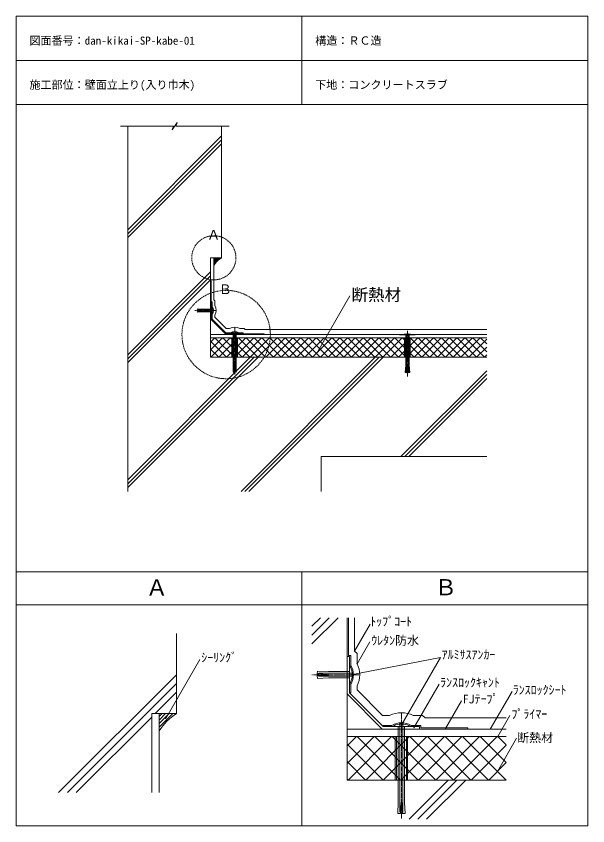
# Model space of a CAD drawing. Units: millimetres, scale not verified. Extents: x -517 to 518, y -673 to 792.
import ezdxf
from ezdxf.enums import TextEntityAlignment as Align

# ---------------------------------------------------------------- set-up
doc = ezdxf.new("R2010")
doc.units = ezdxf.units.MM
doc.header["$PDMODE"] = 32
doc.header["$PDSIZE"] = 0.8
for name, pattern in [('CHAIN2', [12, 9, -1, 1, -1]), ('DASHED1', [1.8, 1.2, -0.6]), ('DASHED2', [3, 2, -1])]:
    doc.linetypes.add(name, pattern=pattern)
doc.layers.add('0-0', color=1, linetype='Continuous', lineweight=13)
doc.styles.add('ＭＳ ゴシック', font='')
doc.styles.get('ＭＳ ゴシック').set_extended_font_data('MS Gothic')

msp = doc.modelspace()

# ---------------------------------------------------------------- linework, layer by layer
at = {"layer": '0-0', "color": 7}
for p, q in [((-516.864, 792.357), (-516.864, -673.469)), ((-516.864, 792.357), (517.853, 792.357)), ((0.494, 792.357), (0.494, 632.357)), ((517.853, 792.357), (517.853, -673.469)), ((-516.864, 712.357), (517.853, 712.357)), ((-516.864, 632.357), (517.853, 632.357)), ((-328.223, 593.433), (-232.368, 593.433)), ((-315.075, 593.433), (-315.075, -68.008)), ((-225.576, 599.986), (-234.753, 586.879)), ((-234.753, 586.879), (-232.368, 593.433)), ((-225.576, 599.986), (-227.961, 593.433)), ((-227.961, 593.433), (-131.565, 593.433)), ((-145.075, 354.992), (-145.075, 593.433)), ((-315.075, 405.541), (-145.075, 575.541)), ((-315.075, 398.47), (-145.075, 568.47)), ((-315.075, 391.399), (-145.075, 561.399)), ((-145.075, 354.992), (-165.075, 354.992)), ((-165.075, 174.992), (-165.075, 354.992)), ((-315.075, 179.267), (-165.075, 329.267)), ((-315.075, 172.196), (-165.075, 322.196)), ((-315.075, 165.125), (-165.075, 315.125)), ((27.173, 182.492), (86.931, 285.996)), ((-164.075, 275.277), (-162.075, 275.277)), ((-162.075, 267.44), (-162.075, 275.277)), ((-162.075, 245.105), (-162.075, 251.941)), ((-163.075, 245.105), (-162.075, 245.105)), ((-135.962, 217.992), (-135.962, 218.992)), ((-135.962, 218.992), (-129.126, 218.992)), ((-113.626, 218.992), (-105.79, 218.992)), ((-105.79, 216.992), (-105.79, 218.992)), ((-105.79, 216.992), (-67.962, 216.992)), ((-67.962, 216.992), (-67.962, 215.992)), ((-315.075, -47.007), (-93.075, 174.992)), ((-315.075, -54.078), (-86.004, 174.992)), ((-315.075, -61.149), (-78.933, 174.992)), ((-165.075, 174.992), (334.925, 174.992)), ((-109.801, -68.008), (133.199, 174.992)), ((-102.73, -68.008), (140.27, 174.992)), ((-95.659, -68.008), (147.341, 174.992)), ((179.473, -5.008), (334.925, 150.445)), ((186.544, -5.008), (334.925, 143.374)), ((193.615, -5.008), (334.925, 136.302)), ((34.925, -5.008), (34.925, -68.008)), ((34.925, -5.008), (334.925, -5.008)), ((-516.864, -213.469), (517.853, -213.469)), ((0.494, -213.469), (0.494, -673.469)), ((-516.864, -273.469), (517.853, -273.469)), ((18.483, -312.224), (33.948, -296.759)), ((18.483, -328.134), (49.858, -296.759)), ((18.483, -344.044), (65.768, -296.759)), ((82.129, -590.587), (82.129, -296.759)), ((84.379, -364.947), (84.379, -296.759)), ((95.629, -357.072), (123.788, -308.298)), ((-226.48, -470.26), (-226.48, -325.344)), ((100.129, -379.957), (123.024, -340.301)), ((84.379, -364.947), (88.879, -364.947)), ((88.879, -382.578), (88.879, -364.947)), ((-246.202, -479.013), (-184.639, -372.382)), ((89.171, -399.983), (251.103, -368.913)), ((180.281, -491.582), (251.103, -368.913)), ((-439.994, -613.406), (-226.48, -399.891)), ((-424.085, -613.406), (-226.48, -415.801)), ((88.879, -432.833), (88.879, -417.452)), ((203.162, -495.795), (248.685, -416.947)), ((-265.029, -470.26), (-226.48, -431.711)), ((86.629, -432.833), (88.879, -432.833)), ((341.37, -498.337), (380.738, -430.148)), ((260.291, -497.3), (289.205, -447.22)), ((-408.175, -613.406), (-271.48, -476.711)), ((-226.48, -470.26), (-271.48, -470.26)), ((-271.48, -613.406), (-271.48, -470.26)), ((354.87, -511.837), (376.935, -473.619)), ((147.632, -493.837), (147.632, -491.587)), ((147.632, -491.587), (163.013, -491.587)), ((197.887, -491.587), (215.518, -491.587)), ((215.518, -496.087), (215.518, -491.587)), ((215.518, -496.087), (300.632, -496.087)), ((300.632, -496.087), (300.632, -498.337)), ((354.246, -574.852), (388.835, -514.942)), ((82.129, -590.587), (369.98, -590.587)), ((194.204, -661.53), (265.147, -590.587)), ((210.114, -661.53), (281.057, -590.587)), ((226.024, -661.53), (296.967, -590.587)), ((-516.864, -673.469), (517.853, -673.469))]:
    msp.add_line(p, q, dxfattribs=at)
at = {"layer": '0-0', "color": 2}
for p, q in [((-159.075, 344.153), (-148.235, 354.992)), ((-159.075, 346.982), (-151.064, 354.992)), ((-159.075, 349.81), (-153.892, 354.992)), ((-159.075, 352.638), (-156.721, 354.992)), ((-145.986, 354.413), (-145.407, 354.992)), ((-159.075, 341.325), (-158.496, 341.904)), ((-257.98, -494.648), (-233.592, -470.26)), ((-257.98, -488.284), (-239.956, -470.26)), ((-257.98, -481.92), (-246.32, -470.26)), ((-257.98, -475.556), (-252.684, -470.26)), ((-228.531, -471.562), (-227.228, -470.26)), ((-257.98, -501.012), (-256.678, -499.709))]:
    msp.add_line(p, q, dxfattribs=at)
at = {"layer": '0-0', "color": 4}
for p, q in [((-159.075, 354.992), (-159.075, 278.777)), ((-157.075, 247.59), (-157.075, 250.776)), ((-111.819, 226.992), (-104.29, 226.992)), ((95.629, -296.759), (95.629, -357.072)), ((100.129, -427.241), (100.129, -420.073)), ((-257.98, -470.26), (-257.98, -613.406)), ((201.954, -473.587), (218.893, -473.587)), ((218.893, -473.587), (223.393, -478.087)), ((223.393, -478.087), (369.98, -478.087))]:
    msp.add_line(p, q, dxfattribs=at)
at = {"layer": '0-0', "color": 134}
for p, q in [((-165.075, 274.277), (-165.075, 244.277)), ((-163.075, 245.105), (-135.962, 217.992)), ((-135.962, 217.992), (-106.79, 217.992)), ((82.129, -367.197), (82.129, -434.697)), ((86.629, -432.833), (147.632, -493.837)), ((147.632, -493.837), (213.268, -493.837))]:
    msp.add_line(p, q, dxfattribs=at)
at = {"layer": '0-0'}
for p, q in [((-163.075, 262.191), (-163.075, 267.191)), ((-189.075, 259.691), (-188.389, 260.376)), ((-189.075, 259.691), (-188.389, 259.005)), ((-189.037, 260.41), (-188.919, 262.654)), ((-180.075, 259.941), (-189.037, 260.41)), ((-180.075, 259.441), (-189.037, 258.971)), ((-188.919, 256.727), (-189.037, 258.971)), ((-180.075, 262.191), (-188.919, 262.654)), ((-180.075, 257.191), (-188.919, 256.727)), ((-180.075, 262.191), (-163.075, 262.191)), ((-180.075, 259.441), (-180.075, 259.941)), ((-180.075, 257.191), (-163.075, 257.191)), ((-163.075, 257.191), (-163.075, 252.191)), ((-161.075, 261.516), (-161.075, 257.866)), ((-123.201, 219.992), (-119.551, 219.992)), ((-113.876, 217.992), (-128.876, 217.992)), ((-125.376, 174.992), (-125.376, 209.992)), ((-123.876, 217.965), (-123.876, 217.992)), ((-123.876, 156.992), (-123.876, 217.992)), ((-118.876, 156.992), (-118.876, 217.992)), ((-117.376, 209.992), (-117.376, 174.992)), ((206.199, 216.242), (176.199, 216.242)), ((176.199, 216.242), (176.199, 215.992)), ((176.199, 215.992), (206.199, 215.992)), ((177.199, 215.992), (177.449, 215.742)), ((188.199, 214.598), (187.054, 215.742)), ((187.199, 174.992), (187.199, 209.992)), ((188.199, 184.598), (188.199, 214.598)), ((194.199, 214.598), (188.199, 214.598)), ((194.199, 214.598), (195.344, 215.742)), ((194.199, 214.598), (194.199, 160.731)), ((195.199, 209.992), (195.199, 174.992)), ((197.199, 216.242), (196.949, 216.492)), ((206.199, 216.242), (206.199, 215.992)), ((-123.876, 156.992), (-124.34, 148.148)), ((-122.096, 148.03), (-124.34, 148.148)), ((-121.626, 156.992), (-122.096, 148.03)), ((-121.376, 147.992), (-122.062, 148.678)), ((-121.126, 156.992), (-121.626, 156.992)), ((-121.376, 147.992), (-120.69, 148.678)), ((-121.126, 156.992), (-120.656, 148.03)), ((-118.412, 148.148), (-120.656, 148.03)), ((-118.876, 156.992), (-118.412, 148.148)), ((189.99, 146.784), (187.002, 147.046)), ((190.096, 147.992), (187.107, 148.254)), ((190.227, 149.492), (187.239, 149.754)), ((190.358, 150.992), (187.37, 151.254)), ((190.49, 152.492), (187.501, 152.754)), ((190.621, 153.992), (187.632, 154.254)), ((190.752, 155.492), (187.764, 155.754)), ((190.883, 156.992), (187.895, 157.254)), ((191.015, 158.492), (188.026, 158.754)), ((191.199, 146.492), (189.699, 149.09)), ((190.949, 157.742), (189.99, 146.784)), ((191.449, 157.742), (190.949, 157.742)), ((191.383, 158.492), (191.015, 158.492)), ((191.199, 146.492), (192.699, 149.09)), ((191.383, 158.492), (194.372, 158.754)), ((191.449, 157.742), (192.408, 146.784)), ((191.515, 156.992), (194.503, 157.254)), ((191.646, 155.492), (194.634, 155.754)), ((191.777, 153.992), (194.766, 154.254)), ((191.908, 152.492), (194.897, 152.754)), ((192.039, 150.992), (195.028, 151.254)), ((192.171, 149.492), (195.159, 149.754)), ((192.302, 147.992), (195.291, 148.254)), ((192.408, 146.784), (195.396, 147.046)), ((194.199, 160.731), (195.396, 147.046)), ((28.213, -398.396), (28.478, -393.347)), ((48.379, -394.39), (28.478, -393.347)), ((48.379, -394.39), (86.629, -394.39)), ((86.629, -394.39), (86.629, -383.14)), ((28.129, -400.015), (29.671, -398.472)), ((28.129, -400.015), (29.671, -401.558)), ((48.379, -399.453), (28.213, -398.396)), ((48.379, -400.578), (28.213, -401.634)), ((28.478, -406.683), (28.213, -401.634)), ((48.379, -405.64), (28.478, -406.683)), ((48.379, -400.578), (48.379, -399.453)), ((48.379, -405.64), (86.629, -405.64)), ((86.629, -405.64), (86.629, -416.89)), ((91.129, -395.909), (91.129, -404.121)), ((197.325, -493.837), (163.575, -493.837)), ((174.825, -493.898), (174.825, -493.837)), ((174.825, -631.087), (174.825, -493.837)), ((176.344, -489.337), (184.556, -489.337)), ((186.075, -631.087), (186.075, -493.837)), ((171.45, -590.587), (171.45, -511.837)), ((189.45, -511.837), (189.45, -590.587)), ((174.825, -631.087), (173.782, -650.987)), ((179.888, -631.087), (178.831, -651.252)), ((181.013, -631.087), (179.888, -631.087)), ((181.013, -631.087), (182.069, -651.252)), ((186.075, -631.087), (187.118, -650.987)), ((178.831, -651.252), (173.782, -650.987)), ((180.45, -651.337), (178.907, -649.794)), ((180.45, -651.337), (181.993, -649.794)), ((187.118, -650.987), (182.069, -651.252))]:
    msp.add_line(p, q, dxfattribs=at)
at = {"layer": '0-0', "linetype": 'CHAIN2'}
for p, q in [((-155.584, 259.691), (-193.361, 259.691)), ((-121.376, 228.547), (-121.376, 143.462)), ((191.199, 222.407), (191.199, 140.067)), ((103.482, -400.015), (18.483, -400.015)), ((180.45, -470.088), (180.45, -661.53))]:
    msp.add_line(p, q, dxfattribs=at)
at = {"layer": '0-0', "linetype": 'DASHED1'}
for p, q in [((-188.389, 260.376), (-187.825, 260.941)), ((-188.389, 259.005), (-187.825, 258.441)), ((-161.075, 260.941), (-187.825, 260.941)), ((-161.075, 258.441), (-187.825, 258.441)), ((-122.626, 219.992), (-122.626, 149.242)), ((-120.126, 219.992), (-120.126, 149.242)), ((189.699, 216.492), (189.699, 149.09)), ((192.699, 216.492), (192.699, 149.09)), ((-122.062, 148.678), (-122.626, 149.242)), ((-120.69, 148.678), (-120.126, 149.242)), ((29.671, -398.472), (30.941, -397.203)), ((29.671, -401.558), (30.941, -402.828)), ((91.129, -397.203), (30.941, -397.203)), ((91.129, -402.828), (30.941, -402.828)), ((177.638, -489.337), (177.638, -648.524)), ((183.263, -489.337), (183.263, -648.524)), ((178.907, -649.794), (177.638, -648.524)), ((181.993, -649.794), (183.263, -648.524))]:
    msp.add_line(p, q, dxfattribs=at)
at = {"layer": '0-0', "color": 3}
for p, q in [((-165.075, 215.992), (334.925, 215.992)), ((82.129, -498.337), (369.98, -498.337))]:
    msp.add_line(p, q, dxfattribs=at)
at = {"layer": '0-0', "color": 6}
for p, q in [((-165.075, 202.466), (-157.548, 209.992)), ((-165.075, 188.323), (-143.406, 209.992)), ((-165.075, 209.992), (-165.075, 174.992)), ((334.925, 209.992), (-165.075, 209.992)), ((-164.264, 174.992), (-129.264, 209.992)), ((-156.993, 209.992), (-121.993, 174.992)), ((-150.121, 174.992), (-115.121, 209.992)), ((-142.851, 209.992), (-107.851, 174.992)), ((-135.979, 174.992), (-100.979, 209.992)), ((-128.709, 209.992), (-93.709, 174.992)), ((-121.837, 174.992), (-86.837, 209.992)), ((-114.567, 209.992), (-79.567, 174.992)), ((-107.695, 174.992), (-72.695, 209.992)), ((-100.425, 209.992), (-65.425, 174.992)), ((-93.553, 174.992), (-58.553, 209.992)), ((-86.283, 209.992), (-51.283, 174.992)), ((-79.411, 174.992), (-44.411, 209.992)), ((-72.14, 209.992), (-37.14, 174.992)), ((-65.269, 174.992), (-30.269, 209.992)), ((-57.998, 209.992), (-22.998, 174.992)), ((-51.126, 174.992), (-16.126, 209.992)), ((-43.856, 209.992), (-8.856, 174.992)), ((-36.984, 174.992), (-1.984, 209.992)), ((-29.714, 209.992), (5.286, 174.992)), ((-22.842, 174.992), (12.158, 209.992)), ((-15.572, 209.992), (19.428, 174.992)), ((-8.7, 174.992), (26.3, 209.992)), ((-1.43, 209.992), (33.57, 174.992)), ((5.442, 174.992), (40.442, 209.992)), ((12.712, 209.992), (47.712, 174.992)), ((19.584, 174.992), (54.584, 209.992)), ((26.854, 209.992), (61.854, 174.992)), ((33.726, 174.992), (68.726, 209.992)), ((40.997, 209.992), (75.997, 174.992)), ((47.868, 174.992), (82.868, 209.992)), ((55.139, 209.992), (90.139, 174.992)), ((62.011, 174.992), (97.011, 209.992)), ((69.281, 209.992), (104.281, 174.992)), ((76.153, 174.992), (111.153, 209.992)), ((83.423, 209.992), (118.423, 174.992)), ((90.295, 174.992), (125.295, 209.992)), ((97.565, 209.992), (132.565, 174.992)), ((104.437, 174.992), (139.437, 209.992)), ((111.707, 209.992), (146.707, 174.992)), ((118.579, 174.992), (153.579, 209.992)), ((125.849, 209.992), (160.849, 174.992)), ((132.721, 174.992), (167.721, 209.992)), ((139.992, 209.992), (174.992, 174.992)), ((146.863, 174.992), (181.863, 209.992)), ((154.134, 209.992), (189.134, 174.992)), ((161.006, 174.992), (196.006, 209.992)), ((168.276, 209.992), (203.276, 174.992)), ((175.148, 174.992), (210.148, 209.992)), ((182.418, 209.992), (217.418, 174.992)), ((189.29, 174.992), (224.29, 209.992)), ((196.56, 209.992), (231.56, 174.992)), ((203.432, 174.992), (238.432, 209.992)), ((210.702, 209.992), (245.702, 174.992)), ((217.574, 174.992), (252.574, 209.992)), ((224.844, 209.992), (259.844, 174.992)), ((231.716, 174.992), (266.716, 209.992)), ((238.987, 209.992), (273.987, 174.992)), ((245.858, 174.992), (280.858, 209.992)), ((253.129, 209.992), (288.129, 174.992)), ((260.001, 174.992), (295.001, 209.992)), ((267.271, 209.992), (302.271, 174.992)), ((274.143, 174.992), (309.143, 209.992)), ((281.413, 209.992), (316.413, 174.992)), ((288.285, 174.992), (323.285, 209.992)), ((295.555, 209.992), (330.555, 174.992)), ((302.427, 174.992), (334.925, 207.491)), ((309.697, 209.992), (334.925, 184.764)), ((323.839, 209.992), (334.925, 198.906)), ((-165.075, 203.931), (-136.135, 174.992)), ((316.569, 174.992), (334.925, 193.349)), ((-165.075, 189.789), (-150.278, 174.992)), ((330.711, 174.992), (334.925, 179.207)), ((-165.075, 175.647), (-164.42, 174.992)), ((-165.075, 174.992), (334.925, 174.992)), ((82.129, -528.772), (99.064, -511.837)), ((82.129, -560.592), (130.883, -511.837)), ((82.129, -511.837), (82.129, -590.587)), ((369.98, -511.837), (82.129, -511.837)), ((83.953, -590.587), (162.703, -511.837)), ((100.311, -511.837), (179.061, -590.587)), ((115.773, -590.587), (194.523, -511.837)), ((132.131, -511.837), (210.881, -590.587)), ((147.593, -590.587), (226.343, -511.837)), ((163.951, -511.837), (242.701, -590.587)), ((179.413, -590.587), (258.163, -511.837)), ((195.771, -511.837), (274.521, -590.587)), ((211.232, -590.587), (289.982, -511.837)), ((227.59, -511.837), (306.34, -590.587)), ((243.052, -590.587), (321.802, -511.837)), ((259.41, -511.837), (338.16, -590.587)), ((274.872, -590.587), (353.622, -511.837)), ((291.23, -511.837), (369.98, -590.587)), ((323.05, -511.837), (369.98, -558.767)), ((354.87, -511.837), (369.98, -526.947)), ((82.129, -525.474), (147.241, -590.587)), ((306.692, -590.587), (369.98, -527.298)), ((82.129, -557.294), (115.422, -590.587)), ((338.512, -590.587), (369.98, -559.118)), ((82.129, -589.113), (83.602, -590.587)), ((82.129, -590.587), (369.98, -590.587))]:
    msp.add_line(p, q, dxfattribs=at)
at = {"layer": '0-0', "color": 7}
msp.add_lwpolyline([(-164.075, 275.277), (-164.075, 313.105), (-165.075, 313.105)], dxfattribs=at)
at = {"layer": '0-0', "color": 4}
for points in [[(-157.075, 268.605), (-157.075, 276.777), (-159.075, 278.777)], [(-157.075, 247.59), (-136.477, 226.992), (-130.933, 226.992)], [(-104.29, 226.992), (-102.29, 224.992), (334.925, 224.992)], [(100.129, -379.957), (100.129, -361.572), (95.629, -357.072)], [(100.129, -427.241), (146.474, -473.587), (158.946, -473.587)]]:
    msp.add_lwpolyline(points, dxfattribs=at)
at = {"layer": '0-0', "color": 134}
for points in [[(-165.075, 274.277), (-163.075, 274.277), (-163.075, 245.105)], [(-165.075, 244.277), (-136.79, 215.992), (-106.79, 215.992), (-106.79, 217.992)], [(82.129, -367.197), (86.629, -367.197), (86.629, -432.833)], [(82.129, -434.697), (145.768, -498.337), (213.268, -498.337), (213.268, -493.837)]]:
    msp.add_lwpolyline(points, dxfattribs=at)
at = {"layer": '0-0'}
for points in [[(-116.376, 174.992), (-126.376, 174.992), (-126.376, 209.992), (-116.376, 209.992)], [(196.199, 174.992), (186.199, 174.992), (186.199, 209.992), (196.199, 209.992)], [(191.7, -590.587), (169.2, -590.587), (169.2, -511.837), (191.7, -511.837)]]:
    msp.add_lwpolyline(points, close=True, dxfattribs=at)
for points in [[(205.199, 215.992), (204.949, 215.742), (177.449, 215.742)], [(185.199, 216.242), (185.449, 216.492), (196.949, 216.492)], [(188.199, 184.598), (188.199, 160.731), (187.002, 147.046)]]:
    msp.add_lwpolyline(points, dxfattribs=at)
at = {"layer": '0-0', "linetype": 'DASHED2'}
for centre, radius in [((-159.075, 354.992), 40), ((-136.79, 215.992), 80)]:
    msp.add_circle(centre, radius, dxfattribs=at)
at = {"layer": '0-0', "color": 2}
for centre, radius in [((-122.446, 318.364), 43.054), ((-175.567, -552.673), 96.872)]:
    msp.add_arc(centre, radius, 121.70697, 148.29303, dxfattribs=at)
at = {"layer": '0-0'}
for centre, major_axis, ratio, start_param, end_param in [((-189.075, 259.691), (-28.121, 0), 0.7, 3.23442854, 3.53247602), ((-189.075, 259.691), (-28.121, 0), 0.7, 2.75070929, 3.04875677), ((-163.075, 267.191), (0, 7.42), 0.5, 3.71090584, 3.76576118), ((-163.075, 252.191), (0, 7.42), 0.5, 5.65901678, 5.71387212), ((-161.075, 259.691), (0, 2), 0.125, 3.88027527, 5.54450269), ((-121.376, 191.992), (0, -28.121), 0.7, 3.23442854, 3.53247602), ((-121.376, 219.992), (-2, 0), 0.125, 3.88027527, 5.54450269), ((-128.876, 217.992), (-7.42, 0), 0.5, 3.71090584, 3.76576118), ((-113.876, 217.992), (-7.42, 0), 0.5, 5.65901678, 5.71387212), ((-121.376, 191.992), (0, -28.121), 0.7, 2.75793057, 3.04875677), ((-121.376, 191.992), (0, -28.121), 0.7, 2.75070929, 2.75793057), ((191.199, 216.598), (-2.25, 0), 0.222222, 3.6087696, 5.81600836), ((183.699, 214.598), (-7.17, 0), 0.482567, 3.72102772, 3.84010414), ((198.699, 214.598), (-7.17, 0), 0.482567, 5.58467382, 5.70375024), ((28.129, -400.015), (-63.272, 0), 0.7, 3.23442854, 3.53247602), ((28.129, -400.015), (-63.272, 0), 0.7, 2.75070929, 3.04875677), ((86.629, -383.14), (0, 16.696), 0.5, 3.71090584, 3.76576118), ((86.629, -416.89), (0, 16.696), 0.5, 5.65901678, 5.71387212), ((91.129, -400.015), (0, 4.5), 0.125, 3.88027527, 5.54450269), ((180.45, -552.337), (0, -63.272), 0.7, 3.23442854, 3.53247602), ((180.45, -489.337), (-4.5, 0), 0.125, 3.88027527, 5.54450269), ((163.575, -493.837), (-16.696, 0), 0.5, 3.71090584, 3.76576118), ((197.325, -493.837), (-16.696, 0), 0.5, 5.65901678, 5.71387212), ((180.45, -552.337), (0, -63.272), 0.7, 2.75793057, 3.04875677), ((180.45, -552.337), (0, -63.272), 0.7, 2.75070929, 2.75793057)]:
    msp.add_ellipse(centre, major_axis=major_axis, ratio=ratio, start_param=start_param, end_param=end_param, dxfattribs=at)
at = {"layer": '0-0', "color": 7}
for centre, major_axis in [((-189.075, 259.691), (-29.121, 0)), ((-121.376, 191.992), (0, -29.121)), ((28.129, -400.015), (-65.522, 0)), ((180.45, -552.337), (0, -65.522))]:
    msp.add_ellipse(centre, major_axis=major_axis, ratio=0.710302, start_param=2.75756449, end_param=3.52562082, dxfattribs=at)
at = {"layer": '0-0', "color": 4}
for centre, major_axis, ratio, start_param, end_param in [((-189.075, 259.691), (-34.121, 0), 0.752753, 2.7871391, 3.49604621), ((-121.376, 191.992), (0, -37.121), 0.772735, 2.80190909, 3.48127621), ((28.129, -400.015), (-76.772, 0), 0.752753, 2.7871391, 3.49604621), ((180.45, -552.337), (0, -83.522), 0.772735, 2.80190909, 3.48127621)]:
    msp.add_ellipse(centre, major_axis=major_axis, ratio=ratio, start_param=start_param, end_param=end_param, dxfattribs=at)
at = {"layer": '0-0', "color": 7}
for p in [(27.173, 182.492), (95.629, -357.072), (100.129, -379.957), (89.171, -399.983), (-246.202, -479.013), (180.281, -491.582), (203.162, -495.795), (260.291, -497.3), (341.37, -498.337), (354.87, -511.837), (354.246, -574.852)]:
    msp.add_point(p, dxfattribs=at)

# ---------------------------------------------------------------- texts
at = {"layer": '0-0', "color": 7, "style": 'ＭＳ ゴシック'}
for s, height, p in [('図面番号：dan-kikai-SP-kabe-01', 14.66, (-492.864, 736.357)), ('構造：ＲＣ造', 14.66, (24.494, 736.357)), ('施工部位：壁面立上り(入り巾木)', 14.66, (-492.864, 656.357)), ('下地：コンクリートスラブ', 14.66, (24.494, 656.357)), ('Ａ', 17.6, (-171.476, 382.616)), ('Ｂ', 17.6, (-150.341, 283.858)), ('断熱材', 21.99, (90.002, 270.412)), ('Ａ', 29.33, (-282.268, -265.32)), ('Ｂ', 29.33, (240.689, -264.973)), ('ﾄｯﾌﾟｺｰﾄ', 15.85, (124.025, -316.253)), ('ｳﾚﾀﾝ防水', 15.85, (125.786, -350.583)), ('ｼｰﾘﾝｸﾞ', 15.85, (-181.915, -381.474)), ('ｱﾙﾐｻｽｱﾝｶｰ', 15.85, (253.274, -376.358)), ('ﾗﾝｽﾛｯｸｷｬﾝﾄ', 15.85, (250.519, -426.801)), ('ﾗﾝｽﾛｯｸｼｰﾄ', 15.85, (381.974, -440.32)), ('FJﾃｰﾌﾟ', 15.85, (291.343, -456.603)), ('ﾌﾟﾗｲﾏｰ', 15.85, (379.607, -483.872)), ('断熱材', 15.85, (390.136, -526.83))]:
    msp.add_text(s, height=height, dxfattribs=at).set_placement(p, align=Align.BOTTOM_LEFT)

doc.saveas('drawing.dxf')
